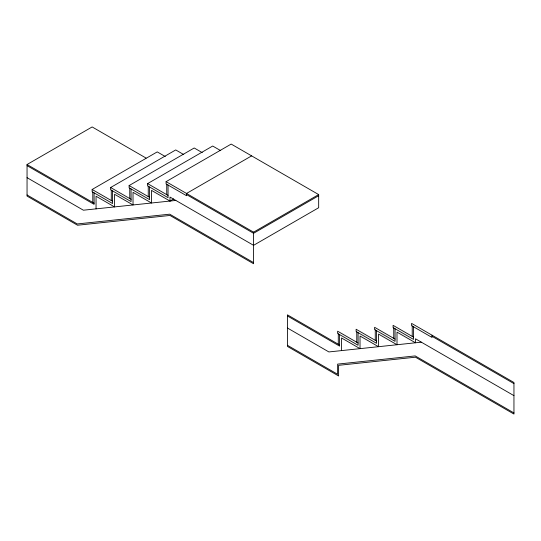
<?xml version="1.0" encoding="UTF-8"?>
<svg xmlns="http://www.w3.org/2000/svg" width="541" height="541" viewBox="0 0 541 541"><rect width="100%" height="100%" fill="white"/><g stroke="black" fill="none" stroke-linecap="round" stroke-linejoin="round"><path stroke-width="0.81" d="M251.626 155.876L186.53 193.455L186.53 195.714L166.087 183.913L166.087 181.654L253.573 232.163L253.573 263.738L169.962 215.46L77.532 225.232L27.05 196.092L27.05 164.518L92.146 126.939L146.07 158.073M112.582 190.905L112.582 203.531L92.146 191.73L92.146 189.472L157.235 151.893L165.269 156.532M131.071 188.951L131.071 201.577L110.628 189.776L110.628 187.517L175.724 149.938L183.751 154.577M149.559 186.997L149.559 199.622L129.116 187.822L129.116 185.563L194.212 147.984L202.239 152.623M168.041 185.042L168.041 197.668L147.605 185.867L147.605 183.609L212.694 146.029L220.728 150.669M166.087 181.654L231.183 144.075L318.669 194.584L318.669 207.737L253.573 245.323L169.996 197.066L169.996 201.049L173.654 198.939M253.573 232.163L318.669 194.584M318.669 195.714L253.573 233.293L186.53 194.584M175.825 200.434L83.395 210.206L27.05 177.671M421.324 342.169L328.887 351.941L287.427 328.002M432.022 336.319L513.95 383.616M147.605 183.609L168.041 195.409M413.534 337.144L393.097 325.344L393.097 327.603L413.534 339.403L413.534 326.771M513.95 395.647L415.488 338.801L415.488 342.784L397.006 332.113L397.006 344.739L378.517 334.067L378.517 346.693L360.029 336.022L360.029 348.647L341.54 337.976L341.54 350.602M169.996 201.049L151.507 190.378L151.507 203.003L133.025 192.332L133.025 204.958L114.536 194.287L114.536 206.912L96.048 196.241L96.048 208.867M129.116 185.563L149.559 197.364M395.052 339.099L374.609 327.298L374.609 329.557L395.052 341.357L395.052 328.725M253.573 262.608L169.698 214.182L77.262 223.954L27.05 194.963M513.95 412.932L415.19 355.917L337.638 364.113L337.638 374.277L287.427 345.286M110.628 187.517L131.071 199.318M376.563 341.053L356.127 329.253L356.127 331.511L376.563 343.312L376.563 330.679M92.146 189.472L112.582 201.272M358.074 343.008L337.638 331.207L337.638 333.466L358.074 345.266L358.074 332.634M27.05 164.518L94.093 203.227M339.592 344.962L287.427 314.848L287.427 346.416L338.612 375.968L338.612 365.324L415.454 357.195L513.95 414.061L513.95 382.494L411.586 323.39L411.586 325.648L432.022 337.449L432.022 335.19M27.05 165.647L94.093 204.356L94.093 192.86M287.427 315.971L339.592 346.091L339.592 334.588M412.235 326.02L412.235 336.394M393.747 327.974L393.747 338.348M375.265 329.929L375.265 340.303M356.776 331.883L356.776 342.257M338.287 333.838L338.287 344.211M166.743 184.285L166.743 194.659M148.254 186.239L148.254 196.613M129.766 188.194L129.766 198.567M111.284 190.148L111.284 200.522M92.795 192.102L92.795 202.476"/></g></svg>
